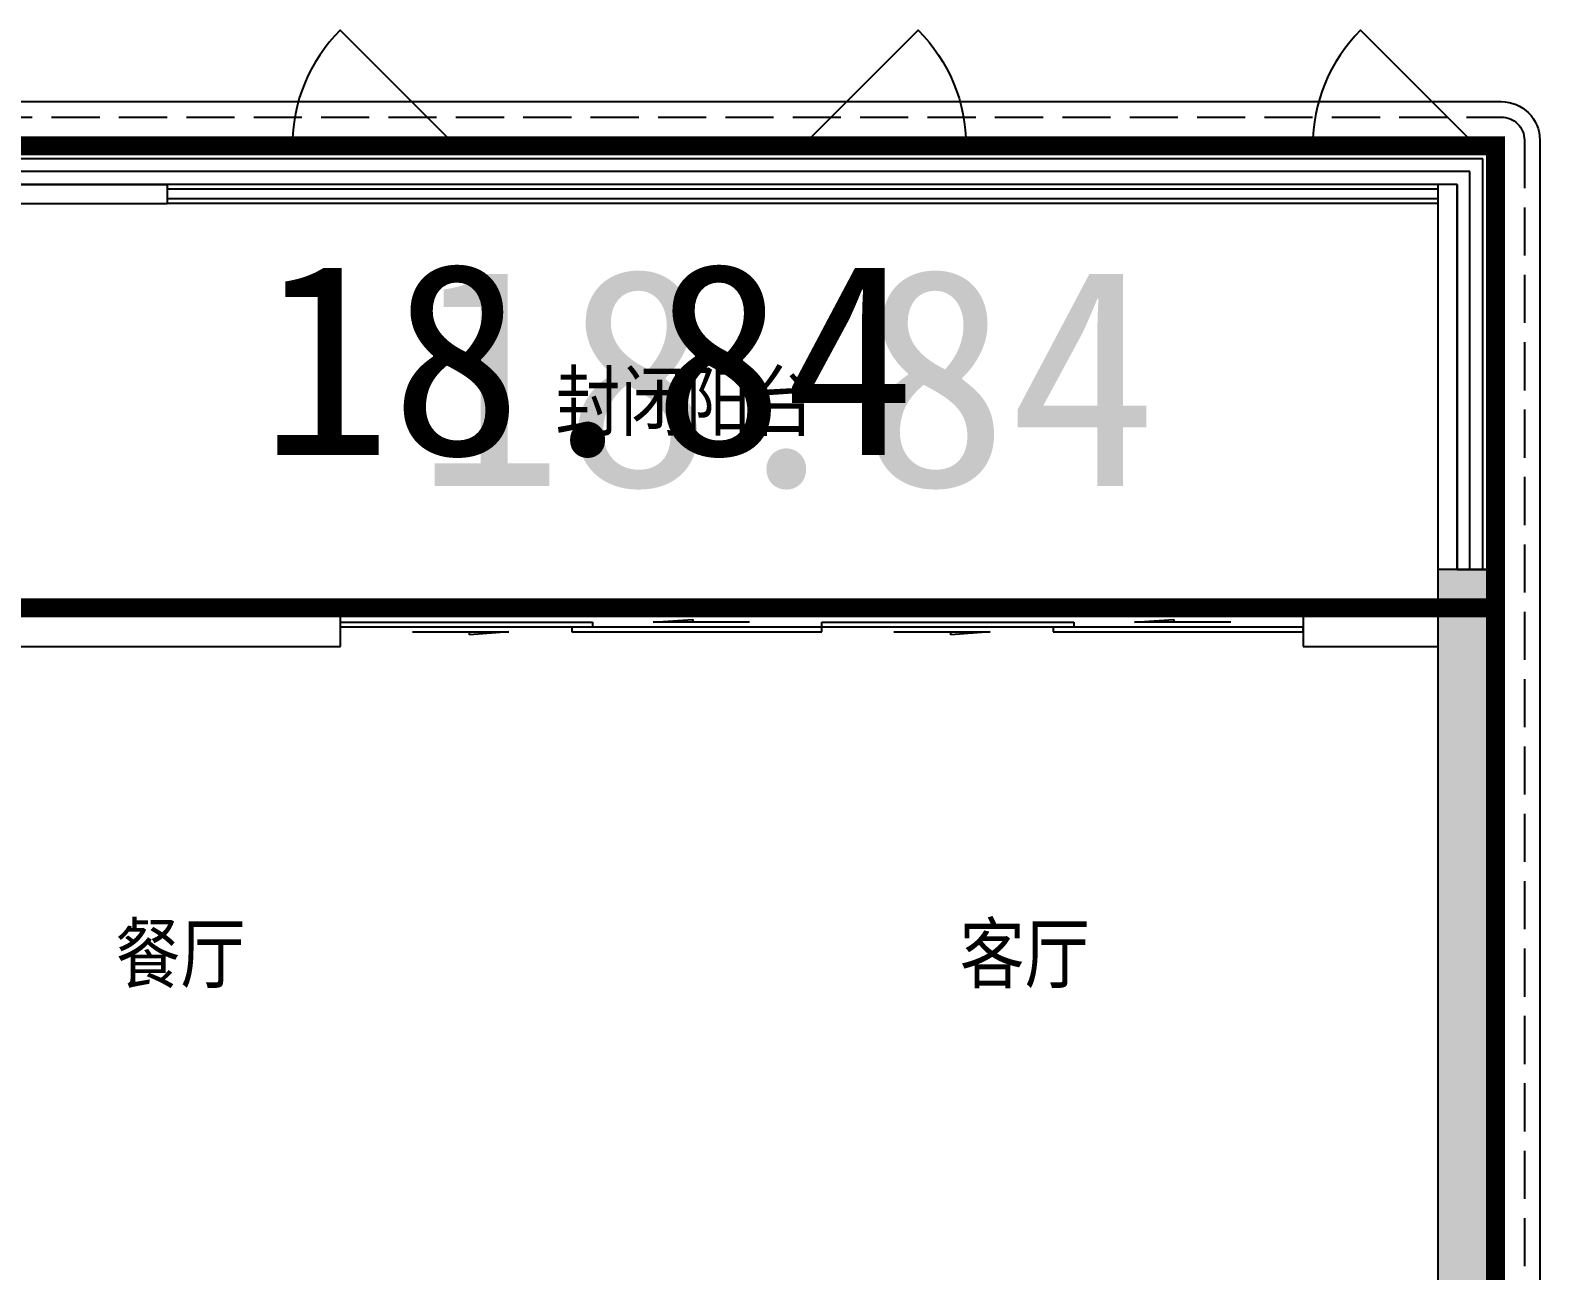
# Model space of a CAD drawing. Extents: x 512858 to 514372, y -232486 to -231710.
# Drawn here: x 513245.01 to 513252.85, y -232041.26 to -232034.82 of the extents above; entities that cross this region are included whole.
import ezdxf

# ---------------------------------------------------------------- set-up
doc = ezdxf.new("R2010")
doc.units = 0
doc.header["$LTSCALE"] = 1000
doc.linetypes.add('__DASH', pattern=[0.35, 0.25, -0.1])
doc.linetypes.add('DASH', pattern=[0.35, 0.25, -0.1])
doc.layers.get('0').update_dxf_attribs({"color": 252})
for name, color, linetype in [('$面积结果', 7, 'Continuous'), ('0-铝板', 253, 'Continuous'), ('6#-造型-1F（实施版）金属型材-METAL-S', 253, 'Continuous'), ('A-ANNO-100-TXT', 252, 'Continuous'), ('A-METAL-E', 253, 'Continuous'), ('A-WALL-E', 253, 'Continuous'), ('A-WALL-S', 252, 'Continuous'), ('B1+B2户型(2#185报审版）$0$A-DOOR', 253, 'Continuous'), ('B1+B2户型(2#185报审版）$0$A-PATT-COLU', 253, 'Continuous'), ('B1+B2户型(2#185报审版）$0$A-STR-CONC-B', 253, 'Continuous'), ('B1+B2户型(2#185报审版）$0$A-WALL-S', 253, 'Continuous'), ('B1+B2户型(2#185报审版）$0$A-WINDOW', 253, 'Continuous')]:
    doc.layers.add(name, color=color, linetype=linetype)
doc.layers.add('面积-计容-住宅-0.5', color=1, linetype='Continuous', lineweight=0)
doc.layers.add('面积-计容-住宅-1', color=1, linetype='Continuous', lineweight=0)
doc.styles.add('dw', font='simhei.ttf')
doc.styles.add('TYDG_02', font='TSSDENG.shx', dxfattribs={"width": 0.8, "bigfont": 'hztxt.shx'})

# ---------------------------------------------------------------- blocks, each defined once
blk = doc.blocks.new('1新96B1+B2户型(2#185报审版）$0$$DorLib2D$00000131')
at = {"color": 0, "linetype": 'Continuous'}
for p, q in [((0.1499999999996362, 0.125), (0.231949047280068, 0.1972603196398666)), ((0.231949047280068, 0.1972603196398666), (0.231949047280068, 0.125)), ((-0.5, 0.125), (-0.5, 0)), ((0.0192439877228026, 0.125), (-0.5, 0.125)), ((0.0192439877228026, 0), (0.0192439877228026, 0.125)), ((0.3500000000003638, 0.125), (0.1499999999996362, 0.125)), ((-0.5, 0), (0.0192439877228026, 0)), ((-0.0239902237644856, 0), (0.5, 0)), ((-0.0239902237644856, -0.125), (-0.0239902237644856, 0)), ((0.5, 0), (0.5, -0.125)), ((-0.3500000000003638, -0.125), (-0.1499999999996362, -0.125)), ((-0.231949047280068, -0.1972603196398666), (-0.231949047280068, -0.125)), ((-0.1499999999996362, -0.125), (-0.231949047280068, -0.1972603196398666)), ((0.5, -0.125), (-0.0239902237644856, -0.125))]:
    blk.add_line(p, q, dxfattribs=at)
blk = doc.blocks.new('1新125B1+B2户型(2#185报审版）-M')
at = {"layer": 'B1+B2户型(2#185报审版）$0$A-PATT-COLU'}
for points in [[(161456.9763168712, -997170.915753222), (161456.979184845, -997470.9157532082), (161756.9791848313, -997470.9128852343), (161756.9763168575, -997170.9128852484)], [(161756.9723663571, -997470.9136788808), (161456.9723663575, -997470.9141659152), (161456.9780484216, -1000970.914987612), (161756.9783731139, -1001170.915168668)]]:
    blk.add_hatch(color=256, dxfattribs=at).paths.add_polyline_path(points)
at = {"layer": 'B1+B2户型(2#185报审版）$0$A-DOOR'}
for p, q in [((155756.9752885591, -997370.9138412256), (158256.9752885591, -997370.9138412256)), ((158256.9752885591, -997370.9138412256), (160756.9752885591, -997370.9138412256))]:
    blk.add_line(p, q, dxfattribs=at)
at = {"layer": 'B1+B2户型(2#185报审版）$0$A-STR-CONC-B'}
for p, q in [((161756.9763168575, -997170.9128852484), (161456.9763168712, -997170.915753222)), ((161456.9763168712, -997170.915753222), (161456.979184845, -997470.9157532082)), ((161756.9763168575, -997170.9128852484), (161756.9791848313, -997470.9128852343)), ((161456.9723663575, -997470.9141659152), (161456.9780484216, -1000970.914987612)), ((161756.9723663571, -997470.9136788808), (161756.9783731139, -1001170.915168668))]:
    blk.add_line(p, q, dxfattribs=at)
at = {"layer": 'B1+B2户型(2#185报审版）$0$A-WALL-S'}
for p, q in [((155756.9752885818, -997370.9138412242), (153956.9752885708, -997370.913841228)), ((155756.9752885819, -997570.9138412258), (155756.9752885818, -997370.9138412242)), ((161456.9722040101, -997370.9138412278), (160756.9752885437, -997370.9138412242)), ((160756.9752885437, -997370.9138412242), (160756.9752885437, -997570.9138412258)), ((153756.9752885601, -997570.9138412256), (155756.9752885819, -997570.9138412258)), ((160756.9752885437, -997570.9138412258), (161456.9725286966, -997570.9138412256))]:
    blk.add_line(p, q, dxfattribs=at)
at = {"layer": 'B1+B2户型(2#185报审版）$0$A-WINDOW'}
for p, q in [((161756.9750733033, -994970.9151082988), (152856.9755038061, -994970.9151082993)), ((161690.3085501376, -995037.5817749657), (152856.9755038061, -995037.5817749662)), ((161690.3131422245, -997170.9148212894), (161690.3085501376, -995037.5817749657)), ((161756.979808891, -997170.9146777862), (161756.9750733033, -994970.9151082988)), ((161623.6420269719, -995104.2484416328), (152856.9755038061, -995104.2484416328)), ((161623.646475558, -997170.9149647922), (161623.6420269719, -995104.2484416328)), ((161556.9755038061, -995170.9151082993), (152856.9755038061, -995170.9151082993)), ((161556.9798088915, -997170.9151082948), (161556.9755038061, -995170.9151082993)), ((161556.9798088915, -997170.9151082948), (161756.979808891, -997170.9146777862))]:
    blk.add_line(p, q, dxfattribs=at)
at = {"layer": 'B1+B2户型(2#185报审版）$0$A-WINDOW', "extrusion": (0, 0, -1), "elevation": -2.3015905e-08}
blk.add_lwpolyline([(-156356.9763156773, -994970.9151082988), (-155755.9355516696, -994369.874344291, -0.1989123673796203), (-155506.9763156771, -994970.9151082993)], format="xyb", dxfattribs=at)
at = {"layer": 'B1+B2户型(2#185报审版）$0$A-WINDOW', "extrusion": (0, 0, -1)}
for points in [[(-158156.9750733029, -994970.9151082988), (-158758.0158373106, -994369.874344291, 0.1989123673796203), (-159006.9750733031, -994970.9151082993)], [(-161656.9750733033, -994970.9151082988), (-161055.9343092956, -994369.874344291, -0.1989123673796203), (-160806.9750733031, -994970.9151082993)]]:
    blk.add_lwpolyline(points, format="xyb", dxfattribs=at)
at = {"layer": 'B1+B2户型(2#185报审版）$0$A-DOOR', "xscale": -2500, "yscale": -200, "zscale": 200}
for p in [(157006.9752885591, -997470.9138412256), (159506.9752885591, -997470.9138412256)]:
    blk.add_blockref('1新96B1+B2户型(2#185报审版）$0$$DorLib2D$00000131', p, dxfattribs=at)
blk = doc.blocks.new('1新175wz')
at = {"layer": 'A-ANNO-100-TXT', "style": 'TYDG_02'}
for s, p in [('封闭阳台', (-104389.2594042115, -1319878.733765969, -9.12901057e-08)), ('餐厅', (-106675.4865941233, -1322747.639068738)), ('客厅', (-102290.5026403689, -1322747.639068738))]:
    blk.add_text(s, height=337.5886524822695, dxfattribs=at).set_placement(p)
blk = doc.blocks.new('1新179背衬墙4F')
at = {"layer": 'A-METAL-E', "elevation": 2.3015905e-08}
for points in [[(61650.00371440366, 5774.999879312469), (55050.00275985085, 5774.999879309908)], [(61650.00371440366, 5724.999879312469), (55050.00275985085, 5724.999879309908)]]:
    blk.add_lwpolyline(points, dxfattribs=at)
at = {"layer": 'A-WALL-E', "elevation": 2.3015905e-08}
for points in [[(61650.00371440366, 5799.999879312469), (55050.00275985085, 5799.999879309908)], [(61650.00319008064, 5699.999879312469), (55050.00275985085, 5699.999879309908)]]:
    blk.add_lwpolyline(points, dxfattribs=at)
at = {"layer": 'A-WALL-S'}
for p, q in [((54150.00275985085, 5799.999879309908), (55050.00275985085, 5799.999879309908)), ((55050.00275985085, 5799.999879309908), (55050.00275985085, 5699.999879309908)), ((61650.00727993116, 5799.999879312469), (61650.00727993116, 3799.999879318755)), ((61750.00727993116, 5799.999879312469), (61650.00727993116, 5799.999879312469)), ((61750.00727993116, 5799.999879312469), (61750.00727993116, 3799.999879318755)), ((54150.00275985085, 5699.999879309908), (55050.00275985085, 5699.999879309908)), ((61750.00727993116, 3799.999879318755), (61650.00727993116, 3799.999879318755))]:
    blk.add_line(p, q, dxfattribs=at)
blk = doc.blocks.new('1新173qjoijgwjirwj')
at = {"layer": '6#-造型-1F（实施版）金属型材-METAL-S'}
blk.add_lwpolyline([(1777290.159352857, -392199.4873301624), (1756460.161548563, -392199.484257667, 0.4142131656772101), (1756260.161519062, -392399.4839572854), (1756260.15114088, -399309.4825202267)], format="xyb", dxfattribs=at)
at = {"layer": '6#-造型-1F（实施版）金属型材-METAL-S', "color": 61, "linetype": '__DASH'}
blk.add_lwpolyline([(1777290.159341057, -392279.4873301624), (1756460.161536762, -392279.484257667, 0.4142131656770195), (1756340.161519062, -392399.484077438), (1756340.15114088, -399309.4826403794)], format="xyb", dxfattribs=at)
blk = doc.blocks.new('1新82A$C564B3448')
at = {"layer": '0-铝板', "color": 2, "xscale": -1}
blk.add_blockref('1新173qjoijgwjirwj', (1756590.156329964, 406829.4831426332, -2.3015905e-08), dxfattribs=at)

msp = doc.modelspace()

# ---------------------------------------------------------------- linework, layer by layer
at = {"layer": '面积-计容-住宅-0.5', "linetype": 'DASH', "ltscale": 0.003, "const_width": 0.1}
msp.add_lwpolyline([(513252.6206447154, -232037.8172685032), (513244.8206417447, -232037.8173038583), (513244.8206333289, -232036.0173036406), (513244.6206352714, -232036.0173045739), (513244.6206324661, -232035.4173058428), (513252.6206301945, -232035.4172684393)], close=True, dxfattribs=at)
at = {"layer": '面积-计容-住宅-1', "const_width": 0.1}
msp.add_lwpolyline([(513234.0206289319, -232047.9674137878), (513240.2206297439, -232047.9674126989), (513240.2206921257, -232048.61732624), (513243.8206915708, -232048.6173140115), (513243.8206940463, -232049.3173080639), (513251.1206959853, -232049.3172825214), (513251.1206847993, -232046.1172743068), (513250.5206887694, -232046.1172764079), (513250.5206704452, -232041.6172770545), (513252.620662482, -232041.6172685032), (513252.6206447154, -232037.8172685032), (513244.8206417447, -232037.8173038547), (513244.8206333289, -232036.0173036436), (513243.1206343161, -232036.0173115519), (513243.1206361342, -232036.6173123753), (513240.6206361342, -232036.6173240639), (513240.6206333289, -232036.017323281), (513233.6206324844, -232036.0173560091)], dxfattribs=at)

# ---------------------------------------------------------------- block references
at = {"xscale": 0.001, "yscale": 0.001, "zscale": 0.001}
for name, p in [('1新125B1+B2户型(2#185报审版）-M', (513090.8636544553, -231040.4464988576)), ('1新82A$C564B3448', (513252.5206297439, -232049.8174126989)), ('1新179背衬墙4F', (513190.670626984, -232041.4174138453)), ('1新175wz', (513352.1276050325, -230717.046497414))]:
    msp.add_blockref(name, p, dxfattribs=at)

# ---------------------------------------------------------------- texts
at = {"layer": '$面积结果', "color": 1, "style": 'dw'}
msp.add_text('18.84', height=1.1330847568693572, dxfattribs=at).set_placement((513247.0097846669, -232037.18454073375))
at = {"layer": '面积-计容-住宅-0.5', "linetype": 'DASH', "ltscale": 3, "style": 'dw'}
msp.add_text('18.84', height=1, dxfattribs=at).set_placement((513246.2039035159, -232037.0226644873))

doc.saveas('drawing.dxf')
